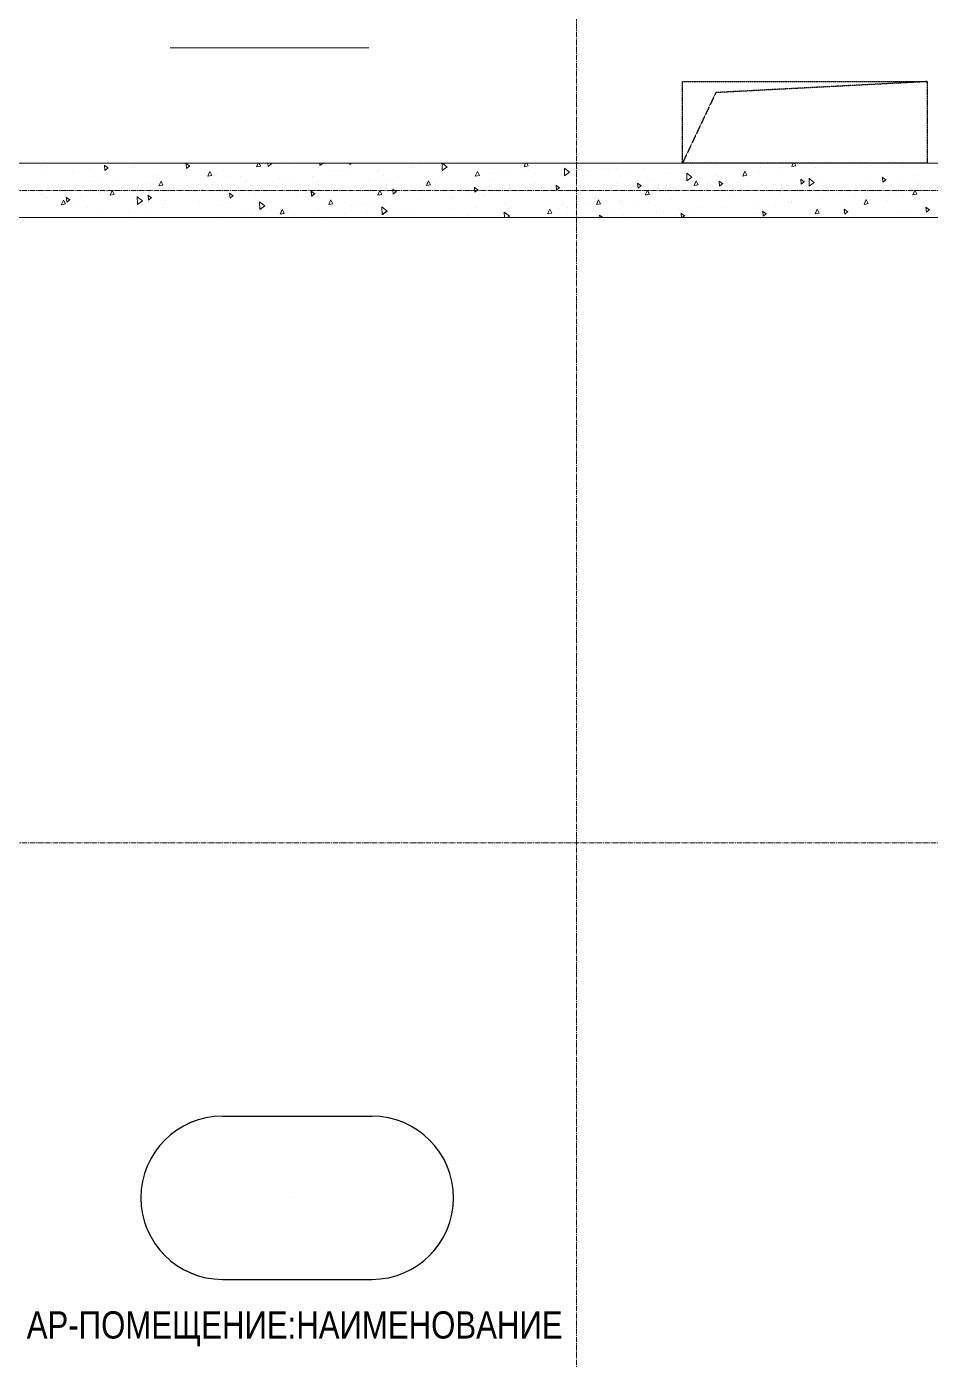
# Model space of a CAD drawing. Header units: millimetres. Extents: x 470010 to 1231400, y -134005 to 421770.
# Drawn here: x 808701 to 812025, y 154413 to 159316 of the extents above; entities that cross this region are included whole.
import ezdxf
from ezdxf.enums import TextEntityAlignment as Align

# ---------------------------------------------------------------- set-up
doc = ezdxf.new("R2010")
doc.units = ezdxf.units.MM
doc.linetypes.add('CENTER2', pattern=[28.575, 19.05, -3.175, 3.175, -3.175])
doc.linetypes.add('HIDDEN', pattern=[9.525, 6.35, -3.175])
doc.layers.get('Defpoints').update_dxf_attribs({"color": 140})
doc.layers.add('A-AREA', color=7, linetype='Continuous', lineweight=15, true_color=0x7f7f7f)
doc.layers.add('РД_Оси_100', color=7, linetype='Continuous', lineweight=0, true_color=0x525252)
doc.layers.add('АР_Стены ПЕНОблок', color=52, linetype='Continuous', lineweight=20)
doc.layers.add('АР_Штриховка', color=8, linetype='Continuous', lineweight=0)
doc.styles.add('style1', font='ARIALN.TTF')

# ---------------------------------------------------------------- blocks, each defined once
blk = doc.blocks.new('СОШ_2200_АР_ОСИ_М100_28.05.24')
at = {"layer": 'РД_Оси_100', "color": 251, "linetype": 'CENTER2', "true_color": 0x636466}
for p, q in [((4200, -6155), (4200, 139938.679)), ((29555, 36000), (-5954.958, 36000)), ((29555, 33600), (-5954.958, 33600))]:
    blk.add_line(p, q, dxfattribs=at)
blk = doc.blocks.new('A$C9108343f')
at = {"color": 18, "linetype": 'HIDDEN', "ltscale": 0.07, "true_color": 0x000000}
for p, q in [((145394.1, 259479.7), (146294.1, 259479.7)), ((145394.1, 259179.7), (145394.1, 259479.7)), ((145394.1, 259479.7), (146294.1, 259479.7)), ((145394.1, 259179.7), (145394.1, 259479.7)), ((145394.1, 259479.7), (146294.1, 259479.7)), ((145394.1, 259179.7), (145394.1, 259479.7)), ((145394.1, 259479.7), (146294.1, 259479.7)), ((145394.1, 259179.7), (145394.1, 259479.7)), ((145517, 259439.3), (145394.1, 259179.7)), ((145517, 259439.3), (145394.1, 259179.7)), ((145517, 259439.3), (145394.1, 259179.7)), ((145517, 259439.3), (145394.1, 259179.7)), ((146294.1, 259479.7), (145517, 259439.3)), ((146294.1, 259479.7), (145517, 259439.3)), ((146294.1, 259479.7), (145517, 259439.3)), ((146294.1, 259479.7), (145517, 259439.3)), ((146294.1, 259479.7), (146294.1, 259179.7)), ((146294.1, 259479.7), (146294.1, 259179.7)), ((146294.1, 259479.7), (146294.1, 259179.7)), ((146294.1, 259479.7), (146294.1, 259179.7)), ((146294.1, 259179.7), (145394.1, 259179.7)), ((146294.1, 259179.7), (145394.1, 259179.7)), ((146294.1, 259179.7), (145394.1, 259179.7)), ((146294.1, 259179.7), (145394.1, 259179.7))]:
    blk.add_line(p, q, dxfattribs=at)
at = {"color": 18, "true_color": 0x000000}
for p, q in [((143702.2, 255673.8), (144252.2, 255673.8)), ((143702.2, 255073.8), (144252.2, 255073.8))]:
    blk.add_line(p, q, dxfattribs=at)
for centre, radius, start, end in [((143702.2, 255373.8), 300, 90, 270), ((144252.2, 255373.8), 300, 270, 90), ((143602.2, 255373.8), 350, 0, 0.001)]:
    blk.add_arc(centre, radius, start, end, dxfattribs=at)
at = {"layer": 'A-AREA', "color": 18, "true_color": 0x000000}
blk.add_line((143510.3, 259604.3), (144240.3, 259604.3), dxfattribs=at)
at = {"layer": 'АР_Стены ПЕНОблок', "color": 18, "linetype": 'Continuous', "lineweight": 20, "true_color": 0x000000}
for p, q in [((148494.1, 259179.5), (140924.1, 259179.5)), ((140924.1, 258979.5), (148494.1, 258979.5))]:
    blk.add_line(p, q, dxfattribs=at)
at = {"layer": 'АР_Штриховка', "color": 18, "linetype": 'Continuous', "lineweight": 0, "true_color": 0x000000}
for p, q in [((143033.5, 259170.3), (143033.5, 259170.3)), ((143046.6, 259143.9), (143046.6, 259143.9)), ((143149.6, 259144.9), (143149.6, 259144.9)), ((143211.6, 259158.7), (143211.6, 259158.7)), ((143281.4, 259162.3), (143268.1, 259171.5)), ((143270.2, 259153.2), (143268.5, 259172.2)), ((143270.2, 259153.2), (143281.9, 259163)), ((143378.2, 259165), (143378.2, 259165)), ((143561.7, 259166.6), (143561.7, 259166.6)), ((143581.5, 259169.7), (143568.2, 259178.9)), ((143570.3, 259160.6), (143568.7, 259179.5)), ((143570.3, 259160.6), (143582, 259170.4)), ((143573.2, 259147.8), (143573.2, 259147.8)), ((143648.1, 259131.4), (143655.9, 259148.8)), ((143663.1, 259134.2), (143655.9, 259148.7)), ((143705.8, 259153.4), (143705.8, 259153.4)), ((143827.7, 259166.3), (143833.5, 259179.5)), ((143827.7, 259166.2), (143842.7, 259169.1)), ((143842.6, 259169.1), (143837.5, 259179.5)), ((143870.4, 259168), (143869.4, 259179.5)), ((143870.4, 259168), (143882.1, 259177.8)), ((143881.6, 259177.1), (143878.2, 259179.5)), ((143904.8, 259169), (143904.8, 259169)), ((143949.6, 259173.5), (143949.6, 259173.5)), ((144060.8, 259171.1), (144072.2, 259179.5)), ((144061.1, 259171), (144060.9, 259179.5)), ((144099.9, 259151.8), (144099.9, 259151.8)), ((144129.3, 259153.1), (144129.3, 259153.1)), ((144154.3, 259142.7), (144154.3, 259142.7)), ((144170.5, 259175.4), (144170.2, 259179.5)), ((144170.5, 259175.4), (144175.5, 259179.5)), ((144276, 259152.4), (144276, 259152.4)), ((144398.1, 259162.7), (144398.1, 259162.7)), ((144431.5, 259173), (144431.5, 259173)), ((144511, 259152.1), (144510.4, 259179.5)), ((144510.7, 259152.2), (144529.1, 259165.7)), ((144529.3, 259165.4), (144511.5, 259179.5)), ((144519.8, 259172.5), (144519.8, 259172.5)), ((144541.5, 259174.8), (144541.5, 259174.8)), ((144626.5, 259155.8), (144626.5, 259155.8)), ((144632.3, 259131.9), (144640, 259149.3)), ((144647.3, 259134.7), (144640, 259149.2)), ((144698.2, 259139.9), (144698.2, 259139.9)), ((144722.5, 259137.7), (144722.5, 259137.7)), ((144760.2, 259153.6), (144760.2, 259153.6)), ((144811.8, 259166.8), (144817.4, 259179.5)), ((144811.8, 259166.7), (144826.8, 259169.6)), ((144826.8, 259169.6), (144821.9, 259179.5)), ((144853.9, 259143.4), (144853.9, 259143.4)), ((144958.1, 259176.9), (144958.1, 259176.9)), ((144979.2, 259146.5), (144960.2, 259161.6)), ((144960.9, 259133.2), (144960.3, 259161.7)), ((144960.6, 259133.3), (144979, 259146.8)), ((145040.4, 259151.5), (145040.4, 259151.5)), ((145110.4, 259161.6), (145110.4, 259161.6)), ((145122.9, 259155.2), (145122.9, 259155.2)), ((145153.1, 259159.7), (145153.1, 259159.7)), ((145172.4, 259175.3), (145172.4, 259175.3)), ((145192.1, 259155.6), (145192.1, 259155.6)), ((145254.3, 259160.9), (145254.3, 259160.9)), ((145347.9, 259140.7), (145347.9, 259140.7)), ((145429.1, 259127.6), (145410.1, 259142.7)), ((145410.8, 259114.2), (145410.2, 259142.8)), ((145435.9, 259175.7), (145435.9, 259175.7)), ((145440.9, 259169), (145440.9, 259169)), ((145523.3, 259172.6), (145523.3, 259172.6)), ((145616.4, 259132.4), (145624.2, 259149.8)), ((145631.4, 259135.2), (145624.2, 259149.7)), ((145640.7, 259144.9), (145640.7, 259144.9)), ((145654.8, 259178.4), (145654.8, 259178.4)), ((145678, 259148.1), (145678, 259148.1)), ((145679.8, 259163.7), (145679.8, 259163.7)), ((145762.4, 259154.6), (145762.4, 259154.6)), ((145795.9, 259167.3), (145801.4, 259179.5)), ((145796, 259167.2), (145810.9, 259170.1)), ((145810.9, 259170.1), (145806.3, 259179.5)), ((145874.6, 259144.6), (145874.6, 259144.6)), ((145884.4, 259164.9), (145884.4, 259164.9)), ((146006.1, 259174.7), (146006.1, 259174.7)), ((146090.2, 259169.8), (146090.2, 259169.8)), ((146206.4, 259167.7), (146206.4, 259167.7)), ((143218.2, 259113.3), (143218.2, 259113.3)), ((143241.4, 259124.8), (143241.4, 259124.8)), ((143305.1, 259109.7), (143305.1, 259109.7)), ((143435.8, 259103.1), (143435.8, 259103.1)), ((143462, 259133.4), (143462, 259133.4)), ((143468.6, 259096.5), (143476.4, 259113.9)), ((143468.7, 259096.4), (143483.6, 259099.3)), ((143483.6, 259099.3), (143476.4, 259113.8)), ((143544.7, 259092.3), (143544.7, 259092.3)), ((143648.2, 259131.3), (143663.1, 259134.2)), ((143652.6, 259091), (143652.6, 259091)), ((143666.8, 259102.6), (143666.8, 259102.6)), ((143717.2, 259131.4), (143717.2, 259131.4)), ((143768, 259128.8), (143768, 259128.8)), ((143788.5, 259112.3), (143788.5, 259112.3)), ((143839.1, 259099.1), (143839.1, 259099.1)), ((143873.9, 259096.5), (143873.9, 259096.5)), ((143910.6, 259122.6), (143910.6, 259122.6)), ((143921.6, 259102.7), (143921.6, 259102.7)), ((143935.9, 259110.2), (143935.9, 259110.2)), ((143962.4, 259107), (143962.4, 259107)), ((144032.3, 259132.4), (144032.3, 259132.4)), ((144053.1, 259108.4), (144053.1, 259108.4)), ((144157.5, 259089.8), (144157.5, 259089.8)), ((144239.6, 259116.6), (144239.6, 259116.6)), ((144286.1, 259118.2), (144286.1, 259118.2)), ((144294.6, 259132.7), (144294.6, 259132.7)), ((144322, 259120.2), (144322, 259120.2)), ((144348.1, 259131.9), (144348.1, 259131.9)), ((144452.8, 259097), (144460.5, 259114.4)), ((144452.8, 259096.9), (144467.8, 259099.8)), ((144453.5, 259125.9), (144453.5, 259125.9)), ((144467.7, 259099.8), (144460.5, 259114.3)), ((144460.8, 259095.5), (144460.8, 259095.5)), ((144489.1, 259111), (144489.1, 259111)), ((144641.9, 259081.7), (144628.5, 259090.9)), ((144630.7, 259072.6), (144629, 259091.6)), ((144632.3, 259131.8), (144647.3, 259134.7)), ((144640, 259134.1), (144640, 259134.1)), ((144684.1, 259093.8), (144684.1, 259093.8)), ((144704.6, 259115.5), (144704.6, 259115.5)), ((144821.3, 259136.7), (144821.3, 259136.7)), ((144853.7, 259104.7), (144853.7, 259104.7)), ((144942, 259089), (144928.7, 259098.2)), ((144930.8, 259079.9), (144929.1, 259098.9)), ((144930.8, 259079.9), (144942.5, 259089.7)), ((144948.3, 259135.6), (144948.3, 259135.6)), ((145015.7, 259115), (145015.7, 259115)), ((145031, 259094.5), (145031, 259094.5)), ((145153.1, 259104.8), (145153.1, 259104.8)), ((145210.7, 259097.8), (145210.7, 259097.8)), ((145242.1, 259096.4), (145228.8, 259105.6)), ((145230.9, 259087.3), (145229.2, 259106.3)), ((145230.9, 259087.3), (145242.6, 259097.1)), ((145265.9, 259126.4), (145265.9, 259126.4)), ((145274.8, 259114.5), (145274.8, 259114.5)), ((145396.9, 259124.8), (145396.9, 259124.8)), ((145410.5, 259114.4), (145428.9, 259127.8)), ((145422.6, 259091.5), (145422.6, 259091.5)), ((145436.9, 259097.5), (145444.6, 259114.9)), ((145436.9, 259097.4), (145451.9, 259100.4)), ((145451.9, 259100.4), (145444.7, 259114.8)), ((145484.6, 259105.2), (145484.6, 259105.2)), ((145518.6, 259134.6), (145518.6, 259134.6)), ((145542.2, 259103.8), (145528.9, 259113)), ((145531, 259094.7), (145529.3, 259113.7)), ((145531, 259094.7), (145542.7, 259104.5)), ((145542.4, 259118.9), (145542.4, 259118.9)), ((145616.5, 259132.3), (145631.4, 259135.3)), ((145737.4, 259101.7), (145737.4, 259101.7)), ((145842.3, 259111.2), (145829, 259120.4)), ((145831.1, 259102.1), (145829.5, 259121.1)), ((145831.1, 259102.1), (145842.8, 259111.9)), ((145834.7, 259113.2), (145834.7, 259113.2)), ((145879, 259108.7), (145860, 259123.7)), ((145860.7, 259095.3), (145860.1, 259123.9)), ((145860.4, 259095.4), (145878.8, 259108.9)), ((145896.7, 259126.9), (145896.7, 259126.9)), ((145947.1, 259097.7), (145947.1, 259097.7)), ((146069, 259122.9), (146069, 259122.9)), ((146142.4, 259118.6), (146129.1, 259127.7)), ((146131.2, 259109.5), (146129.6, 259128.4)), ((146131.2, 259109.4), (146142.9, 259119.2)), ((146190.9, 259117.8), (146190.9, 259117.8)), ((146246.9, 259134.9), (146246.9, 259134.9)), ((146264, 259105.7), (146264, 259105.7)), ((143038.3, 259064.1), (143038.3, 259064.1)), ((143049.6, 259053.1), (143049.6, 259053.1)), ((143057.1, 259052.2), (143057.1, 259052.2)), ((143104.2, 259081.9), (143104.2, 259081.9)), ((143109.6, 259026.7), (143117.3, 259044.1)), ((143111.6, 259066.8), (143111.6, 259066.8)), ((143124.6, 259029.5), (143117.3, 259044)), ((143120.7, 259067.7), (143120.7, 259067.7)), ((143141.3, 259044.8), (143128, 259054)), ((143130.1, 259035.7), (143128.4, 259054.7)), ((143130.1, 259035.7), (143141.8, 259045.5)), ((143179.2, 259062.5), (143179.2, 259062.5)), ((143252.2, 259073.5), (143252.2, 259073.5)), ((143289.1, 259061.6), (143296.8, 259079)), ((143289.1, 259061.5), (143304.1, 259064.4)), ((143304.1, 259064.4), (143296.9, 259078.9)), ((143299, 259062.8), (143299, 259062.8)), ((143300.9, 259072.2), (143300.9, 259072.2)), ((143408.1, 259041.3), (143389, 259056.4)), ((143389.8, 259028), (143389.2, 259056.5)), ((143389.4, 259028.1), (143407.9, 259041.6)), ((143423, 259082.5), (143423, 259082.5)), ((143441.4, 259052.2), (143428.1, 259061.4)), ((143430.2, 259043.1), (143428.6, 259062)), ((143430.2, 259043.1), (143441.9, 259052.9)), ((143438.7, 259081.6), (143438.7, 259081.6)), ((143461.8, 259074.8), (143461.8, 259074.8)), ((143493.4, 259041.1), (143493.4, 259041.1)), ((143521.2, 259085.2), (143521.2, 259085.2)), ((143523.8, 259088.5), (143523.8, 259088.5)), ((143617.3, 259039.6), (143617.3, 259039.6)), ((143630.8, 259085.9), (143630.8, 259085.9)), ((143741.5, 259059.5), (143728.2, 259068.7)), ((143730.3, 259050.4), (143728.7, 259069.4)), ((143730.3, 259050.4), (143742, 259060.2)), ((143825.6, 259066.8), (143825.6, 259066.8)), ((143973.2, 259055.4), (143973.2, 259055.4)), ((144020, 259045.1), (144020, 259045.1)), ((144041.7, 259066.9), (144028.3, 259076.1)), ((144030.4, 259057.8), (144028.8, 259076.8)), ((144029.4, 259061.3), (144029.4, 259061.3)), ((144030.4, 259057.8), (144042.1, 259067.6)), ((144093.7, 259027.2), (144101.5, 259044.6)), ((144108.7, 259030), (144101.5, 259044.5)), ((144217, 259075.5), (144217, 259075.5)), ((144248.1, 259040.1), (144248.1, 259040.1)), ((144273.2, 259062.1), (144281, 259079.5)), ((144273.3, 259062), (144288.2, 259064.9)), ((144288.2, 259064.9), (144281, 259079.4)), ((144341.8, 259074.3), (144328.4, 259083.5)), ((144330.6, 259065.2), (144328.9, 259084.2)), ((144330.6, 259065.2), (144342.2, 259075)), ((144352.3, 259070.8), (144352.3, 259070.8)), ((144421.7, 259044.6), (144421.7, 259044.6)), ((144441.6, 259083), (144441.6, 259083)), ((144543.4, 259054.4), (144543.4, 259054.4)), ((144546.7, 259049), (144546.7, 259049)), ((144598.3, 259048.1), (144598.3, 259048.1)), ((144630.7, 259072.6), (144642.3, 259082.4)), ((144660.3, 259061.8), (144660.3, 259061.8)), ((144665.5, 259064.7), (144665.5, 259064.7)), ((144787.2, 259074.4), (144787.2, 259074.4)), ((144878.9, 259074.7), (144878.9, 259074.7)), ((144909.3, 259084.7), (144909.3, 259084.7)), ((145010.4, 259069.8), (145010.4, 259069.8)), ((145072.4, 259083.5), (145072.4, 259083.5)), ((145073.3, 259053), (145073.3, 259053)), ((145077.9, 259027.8), (145085.6, 259045.2)), ((145092.8, 259030.6), (145085.6, 259045.1)), ((145257.4, 259062.6), (145265.1, 259080.1)), ((145257.4, 259062.6), (145272.4, 259065.5)), ((145272.4, 259065.5), (145265.1, 259080)), ((145354.1, 259046.3), (145354.1, 259046.3)), ((145405.5, 259078.7), (145405.5, 259078.7)), ((145436.6, 259049.9), (145436.6, 259049.9)), ((145459.5, 259057.6), (145459.5, 259057.6)), ((145568, 259055.7), (145568, 259055.7)), ((145578.1, 259056.3), (145578.1, 259056.3)), ((145600, 259056.9), (145600, 259056.9)), ((145703.3, 259077.7), (145703.3, 259077.7)), ((145754.5, 259063.8), (145754.5, 259063.8)), ((145795, 259039.8), (145795, 259039.8)), ((145837, 259067.4), (145837, 259067.4)), ((145908, 259046.8), (145908, 259046.8)), ((145932.2, 259082.6), (145932.2, 259082.6)), ((145968.4, 259073.1), (145968.4, 259073.1)), ((145990.2, 259078), (145990.2, 259078)), ((146029.7, 259056.6), (146029.7, 259056.6)), ((146062, 259028.3), (146069.7, 259045.7)), ((146077, 259031.1), (146069.8, 259045.6)), ((146126.6, 259060.9), (146126.6, 259060.9)), ((146147, 259043), (146147, 259043)), ((146151.8, 259066.9), (146151.8, 259066.9)), ((146155, 259081.3), (146155, 259081.3)), ((146209, 259056.8), (146209, 259056.8)), ((146237.4, 259084.9), (146237.4, 259084.9)), ((146241.5, 259063.2), (146249.3, 259080.6)), ((146241.6, 259063.1), (146256.5, 259066)), ((146256.5, 259066), (146249.3, 259080.5)), ((146273.5, 259076.6), (146273.5, 259076.6)), ((143109.6, 259026.6), (143124.6, 259029.5)), ((143161.8, 259019.9), (143161.8, 259019.9)), ((143205.1, 259017.9), (143205.1, 259017.9)), ((143241.8, 258995.3), (143241.8, 258995.3)), ((143356.6, 259000.9), (143356.6, 259000.9)), ((143423.8, 258996.7), (143423.8, 258996.7)), ((143485.6, 259015.3), (143485.6, 259015.3)), ((143688.4, 259023.9), (143688.4, 259023.9)), ((143729.4, 259035.4), (143729.4, 259035.4)), ((143774, 259004.7), (143774, 259004.7)), ((143812.1, 258994.2), (143812.1, 258994.2)), ((143836, 259018.4), (143836, 259018.4)), ((143858, 259022.4), (143839, 259037.5)), ((143839.7, 259009), (143839.1, 259037.6)), ((143839.4, 259009.2), (143857.8, 259022.7)), ((143883.2, 259004.8), (143883.2, 259004.8)), ((143914.2, 258992.3), (143921.9, 259009.7)), ((143914.2, 258992.2), (143929.2, 258995.1)), ((143929.2, 258995.1), (143922, 259009.6)), ((143934.2, 259004.5), (143934.2, 259004.5)), ((144055.9, 259014.3), (144055.9, 259014.3)), ((144093.8, 259027.1), (144108.7, 259030)), ((144152.8, 258993.9), (144152.8, 258993.9)), ((144177.9, 259024.6), (144177.9, 259024.6)), ((144186.2, 259026.4), (144186.2, 259026.4)), ((144215.1, 259027.9), (144215.1, 259027.9)), ((144235.3, 258997.5), (144235.3, 258997.5)), ((144307.9, 259003.5), (144288.9, 259018.5)), ((144289.6, 258990.1), (144289, 259018.7)), ((144289.3, 258990.2), (144307.7, 259003.7)), ((144299.6, 259034.3), (144299.6, 259034.3)), ((144341.6, 258991.2), (144341.6, 258991.2)), ((144366.7, 259003.2), (144366.7, 259003.2)), ((144409.9, 259008.8), (144409.9, 259008.8)), ((144553.2, 259011.3), (144553.2, 259011.3)), ((144635.7, 259014.9), (144635.7, 259014.9)), ((144728.1, 258997.5), (144728.1, 258997.5)), ((144757.8, 258984.6), (144738.8, 258999.6)), ((144739.3, 258979.5), (144738.9, 258999.8)), ((144741.7, 259031.8), (144741.7, 259031.8)), ((144753.8, 259012.9), (144753.8, 259012.9)), ((144767.2, 259020.7), (144767.2, 259020.7)), ((144898.3, 258992.9), (144906.1, 259010.3)), ((144898.4, 258992.8), (144913.3, 258995.7)), ((144913.3, 258995.7), (144906.1, 259010.2)), ((144936.5, 259012.7), (144936.5, 259012.7)), ((144953.7, 259028.8), (144953.7, 259028.8)), ((144971.9, 259017.5), (144971.9, 259017.5)), ((144972.5, 258991.7), (144972.5, 258991.7)), ((145036.1, 259032.4), (145036.1, 259032.4)), ((145077.9, 259027.7), (145092.9, 259030.6)), ((145130.9, 258991), (145130.9, 258991)), ((145165.9, 259034.6), (145165.9, 259034.6)), ((145167.6, 259038.2), (145167.6, 259038.2)), ((145215.7, 259037.6), (145215.7, 259037.6)), ((145268.4, 259035.8), (145268.4, 259035.8)), ((145298.4, 258996.4), (145298.4, 258996.4)), ((145322.7, 258999.6), (145322.7, 258999.6)), ((145384.7, 259013.4), (145384.7, 259013.4)), ((145402.1, 258986.2), (145388.8, 258995.4)), ((145390.7, 258979.5), (145389.3, 258996.1)), ((145420.5, 259006.7), (145420.5, 259006.7)), ((145463.1, 259016.7), (145463.1, 259016.7)), ((145542.2, 259016.5), (145542.2, 259016.5)), ((145657.6, 258995), (145657.6, 258995)), ((145664.2, 259026.8), (145664.2, 259026.8)), ((145702.2, 258993.6), (145688.9, 259002.8)), ((145691, 258984.5), (145689.4, 259003.5)), ((145691, 258984.5), (145702.7, 258994.3)), ((145734.8, 259021.3), (145734.8, 259021.3)), ((145785.9, 259036.5), (145785.9, 259036.5)), ((145796.8, 259035.1), (145796.8, 259035.1)), ((145882.5, 258993.4), (145890.2, 259010.8)), ((145882.5, 258993.3), (145897.5, 258996.2)), ((145897.5, 258996.2), (145890.2, 259010.7)), ((146002.3, 259001), (145989, 259010.2)), ((145991.1, 258991.9), (145989.5, 259010.9)), ((145989.8, 259020.7), (145989.8, 259020.7)), ((145991.1, 258991.9), (146002.8, 259001.7)), ((146062, 259028.2), (146077, 259031.1)), ((146184.2, 258998.9), (146184.2, 258998.9)), ((146214.4, 258999.7), (146214.4, 258999.7)), ((146302.5, 259008.4), (146289.1, 259017.6)), ((146291.3, 258999.3), (146289.6, 259018.3)), ((146291.3, 258999.3), (146302.9, 259009.1)), ((146302.5, 259007.8), (146302.5, 259007.8)), ((143361.9, 258983), (143361.9, 258983)), ((143690.4, 258984.5), (143690.4, 258984.5)), ((143834.8, 258980), (143834.8, 258980)), ((143966.3, 258985.7), (143966.3, 258985.7)), ((144077.7, 258983.1), (144077.7, 258983.1)), ((144604.3, 258987), (144604.3, 258987)), ((144750.3, 258979.5), (144757.6, 258984.8)), ((144790.3, 258979.5), (144788.6, 258980.7)), ((144789.2, 258979.5), (144789, 258981.4)), ((145101.1, 258979.5), (145088.7, 258988.1)), ((145089.9, 258979.5), (145089.1, 258988.8)), ((145102.4, 258979.5), (145102.5, 258979.6)), ((145176.7, 258986.7), (145176.7, 258986.7)), ((145190.2, 258979.5), (145188.7, 258980.7)), ((145188.8, 258979.5), (145188.8, 258980.9)), ((145393.7, 258979.5), (145402.6, 258986.9)), ((145890.3, 258986.1), (145890.3, 258986.1)), ((145970.7, 258979.6), (145970.7, 258979.6))]:
    blk.add_line(p, q, dxfattribs=at)
at = {"layer": 'РД_Оси_100'}
blk.add_blockref('СОШ_2200_АР_ОСИ_М100_28.05.24', (140804.1, 223079.5), dxfattribs=at)
at = {"layer": 'Defpoints', "color": 18, "true_color": 0x000000, "style": 'style1'}
for p in [(143949.3, 316089.1), (143975, 281639.5), (143890.4, 273244.7), (143840, 264276.8), (143967.8, 254892.4), (12252, 104178.1), (12382.6, 96023.1)]:
    blk.add_attdef('АР-ПОМЕЩЕНИЕ:НАИМЕНОВАНИЕ', text='', height=100, dxfattribs=at).set_placement(p, align=Align.MIDDLE)
at = {"layer": 'Defpoints', "color": 18, "true_color": 0x000000, "style": 'style1', "flags": 8}
for p in [(143951.3, 279099.1), (143848.3, 269251.1), (143875.3, 260094.2), (144049.7, 250824.7), (163419.3, 238153.4), (155897.5, 237966), (183037.2, 237966), (143342.9, 237876.2)]:
    blk.add_attdef('АР-ПОМЕЩЕНИЕ:НАИМЕНОВАНИЕ', text='', height=100, dxfattribs=at).set_placement(p, align=Align.MIDDLE)

msp = doc.modelspace()

# ---------------------------------------------------------------- linework, layer by layer
at = {"color": 18, "linetype": 'HIDDEN', "ltscale": 0.07, "true_color": 0x000000}
for p, q in [((811112.706, 159113.409), (812012.706, 159113.409)), ((811112.706, 158813.409), (811112.706, 159113.409)), ((811112.706, 159113.409), (812012.706, 159113.409)), ((811112.706, 158813.409), (811112.706, 159113.409)), ((811112.706, 159113.409), (812012.706, 159113.409)), ((811112.706, 158813.409), (811112.706, 159113.409)), ((811112.706, 159113.409), (812012.706, 159113.409)), ((811112.706, 158813.409), (811112.706, 159113.409)), ((812012.706, 159113.409), (811235.625, 159073.015)), ((812012.706, 159113.409), (811235.625, 159073.015)), ((812012.706, 159113.409), (811235.625, 159073.015)), ((812012.706, 159113.409), (811235.625, 159073.015)), ((812012.706, 159113.409), (812012.706, 158813.409)), ((812012.706, 159113.409), (812012.706, 158813.409)), ((812012.706, 159113.409), (812012.706, 158813.409)), ((812012.706, 159113.409), (812012.706, 158813.409)), ((811235.625, 159073.015), (811112.706, 158813.409)), ((811235.625, 159073.015), (811112.706, 158813.409)), ((811235.625, 159073.015), (811112.706, 158813.409)), ((811235.625, 159073.015), (811112.706, 158813.409)), ((812012.706, 158813.409), (811112.706, 158813.409)), ((812012.706, 158813.409), (811112.706, 158813.409)), ((812012.706, 158813.409), (811112.706, 158813.409)), ((812012.706, 158813.409), (811112.706, 158813.409))]:
    msp.add_line(p, q, dxfattribs=at)
at = {"color": 18, "true_color": 0x000000}
for p, q in [((809420.779, 155307.529), (809970.779, 155307.529)), ((809420.779, 154707.529), (809970.779, 154707.529))]:
    msp.add_line(p, q, dxfattribs=at)
for centre, radius, start, end in [((809420.779, 155007.529), 300, 90, 270), ((809970.779, 155007.529), 300, 270, 90), ((809320.779, 155007.529), 350, 0, 0.000953)]:
    msp.add_arc(centre, radius, start, end, dxfattribs=at)
at = {"layer": 'A-AREA', "color": 18, "true_color": 0x000000}
msp.add_line((809228.877, 159238.068), (809958.877, 159238.068), dxfattribs=at)
at = {"layer": 'АР_Стены ПЕНОблок', "color": 18, "linetype": 'Continuous', "lineweight": 20, "true_color": 0x000000}
for p, q in [((814212.706, 158813.251), (806642.706, 158813.251)), ((806642.706, 158613.251), (814212.706, 158613.251))]:
    msp.add_line(p, q, dxfattribs=at)
at = {"layer": 'АР_Штриховка', "color": 18, "linetype": 'Continuous', "lineweight": 0, "true_color": 0x000000}
for p, q in [((809000.021, 158796.106), (808986.686, 158805.287)), ((808988.809, 158787.001), (808987.149, 158805.979)), ((808988.816, 158786.993), (809000.491, 158796.789)), ((809300.133, 158803.482), (809286.799, 158812.663)), ((809288.922, 158794.378), (809287.271, 158813.251)), ((809288.929, 158794.37), (809300.604, 158804.166)), ((809546.27, 158800.022), (809552.159, 158813.251)), ((809546.304, 158799.929), (809561.264, 158802.837)), ((809561.252, 158802.832), (809556.068, 158813.251)), ((809589.036, 158801.754), (809588.03, 158813.251)), ((809589.042, 158801.746), (809600.717, 158811.542)), ((809600.246, 158810.857), (809596.77, 158813.251)), ((809779.378, 158804.867), (809790.839, 158813.251)), ((809779.684, 158804.758), (809779.508, 158813.251)), ((809889.149, 158809.131), (809888.788, 158813.251)), ((809889.156, 158809.123), (809894.075, 158813.251)), ((810229.591, 158785.838), (810229.024, 158813.251)), ((810229.284, 158785.948), (810247.735, 158799.444)), ((810247.924, 158799.185), (810230.156, 158813.251)), ((810530.409, 158800.556), (810536.061, 158813.251)), ((810530.444, 158800.464), (810545.404, 158803.371)), ((810545.391, 158803.366), (810540.474, 158813.251)), ((810697.831, 158780.265), (810678.79, 158795.338)), ((810679.498, 158766.918), (810678.908, 158795.487)), ((811514.549, 158801.091), (811519.963, 158813.251)), ((811514.584, 158800.998), (811529.544, 158803.906)), ((811529.531, 158803.901), (811524.879, 158813.251)), ((809187.23, 158730.231), (809194.978, 158747.634)), ((809202.212, 158733.042), (809195, 158747.537)), ((809366.75, 158765.127), (809374.498, 158782.53)), ((809366.784, 158765.034), (809381.744, 158767.942)), ((809381.732, 158767.937), (809374.52, 158782.432)), ((810171.369, 158730.766), (810179.118, 158748.169)), ((810186.351, 158733.576), (810179.14, 158748.071)), ((810350.889, 158765.661), (810358.638, 158783.064)), ((810350.924, 158765.568), (810365.884, 158768.476)), ((810365.871, 158768.471), (810358.66, 158782.966)), ((810679.191, 158767.028), (810697.642, 158780.524)), ((810960.714, 158730.183), (810947.379, 158739.365)), ((810949.506, 158721.084), (810947.846, 158740.062)), ((811147.738, 158761.345), (811128.697, 158776.418)), ((811129.405, 158747.998), (811128.815, 158776.567)), ((811129.097, 158748.108), (811147.548, 158761.604)), ((811155.509, 158731.3), (811163.258, 158748.703)), ((811170.491, 158734.111), (811163.28, 158748.606)), ((811260.826, 158737.559), (811247.491, 158746.74)), ((811249.62, 158728.461), (811247.959, 158747.438)), ((811249.626, 158728.453), (811261.301, 158738.249)), ((811335.029, 158766.195), (811342.778, 158783.598)), ((811335.064, 158766.103), (811350.024, 158769.011)), ((811350.011, 158769.006), (811342.799, 158783.501)), ((811560.939, 158744.935), (811547.604, 158754.116)), ((811549.733, 158735.838), (811548.072, 158754.815)), ((811549.74, 158735.829), (811561.414, 158745.625)), ((811597.645, 158742.425), (811578.604, 158757.497)), ((811579.312, 158729.078), (811578.722, 158757.647)), ((811579.004, 158729.189), (811597.455, 158742.685)), ((811861.051, 158752.31), (811847.716, 158761.492)), ((811849.846, 158743.214), (811848.185, 158762.192)), ((811849.853, 158743.206), (811861.527, 158753.002)), ((809007.71, 158695.336), (809015.458, 158712.739)), ((809007.744, 158695.244), (809022.704, 158698.151)), ((809022.692, 158698.146), (809015.48, 158712.642)), ((809126.7, 158675.073), (809107.659, 158690.145)), ((809108.367, 158661.724), (809107.776, 158690.293)), ((809160.039, 158685.929), (809146.704, 158695.11)), ((809148.828, 158676.824), (809147.167, 158695.802)), ((809187.264, 158730.139), (809202.224, 158733.047)), ((809460.151, 158693.305), (809446.817, 158702.486)), ((809448.941, 158684.201), (809447.281, 158703.179)), ((809448.948, 158684.193), (809460.622, 158693.989)), ((809760.264, 158700.68), (809746.929, 158709.862)), ((809749.054, 158691.578), (809747.394, 158710.555)), ((809749.061, 158691.569), (809760.735, 158701.366)), ((809991.849, 158695.871), (809999.598, 158713.274)), ((809991.884, 158695.778), (810006.844, 158698.686)), ((810006.831, 158698.681), (809999.62, 158713.176)), ((810060.376, 158708.056), (810047.042, 158717.237)), ((810049.167, 158698.954), (810047.507, 158717.932)), ((810049.174, 158698.946), (810060.849, 158708.742)), ((810171.404, 158730.673), (810186.364, 158733.581)), ((810360.489, 158715.432), (810347.154, 158724.613)), ((810349.28, 158706.331), (810347.62, 158725.308)), ((810349.287, 158706.323), (810360.962, 158716.119)), ((810660.601, 158722.807), (810647.267, 158731.989)), ((810649.393, 158713.708), (810647.733, 158732.685)), ((810649.4, 158713.699), (810661.075, 158723.495)), ((810949.513, 158721.076), (810961.188, 158730.872)), ((810975.989, 158696.405), (810983.738, 158713.808)), ((810976.024, 158696.313), (810990.984, 158699.221)), ((810990.971, 158699.215), (810983.76, 158713.711)), ((811155.544, 158731.208), (811170.504, 158734.116)), ((811960.129, 158696.94), (811967.878, 158714.343)), ((811960.164, 158696.847), (811975.124, 158699.755)), ((811975.111, 158699.75), (811967.899, 158714.245)), ((808828.19, 158660.441), (808835.938, 158677.844)), ((808828.224, 158660.348), (808843.184, 158663.256)), ((808843.172, 158663.251), (808835.96, 158677.746)), ((808859.927, 158678.553), (808846.592, 158687.735)), ((808848.715, 158669.448), (808847.054, 158688.425)), ((808848.722, 158669.44), (808860.396, 158679.236)), ((809108.062, 158661.834), (809126.512, 158675.33)), ((809148.835, 158676.816), (809160.509, 158686.612)), ((809576.607, 158656.152), (809557.566, 158671.225)), ((809558.274, 158642.804), (809557.683, 158671.373)), ((809557.968, 158642.914), (809576.419, 158656.41)), ((809632.81, 158626.08), (809640.558, 158643.483)), ((809647.792, 158628.891), (809640.58, 158643.386)), ((809812.329, 158660.976), (809820.078, 158678.379)), ((809812.364, 158660.883), (809827.324, 158663.791)), ((809827.312, 158663.786), (809820.1, 158678.281)), ((810026.514, 158637.232), (810007.473, 158652.305)), ((810008.181, 158623.884), (810007.59, 158652.453)), ((810616.949, 158626.615), (810624.698, 158644.018)), ((810631.931, 158629.425), (810624.72, 158643.92)), ((810796.469, 158661.51), (810804.218, 158678.913)), ((810796.504, 158661.418), (810811.464, 158664.325)), ((810811.451, 158664.32), (810804.24, 158678.815)), ((811601.089, 158627.149), (811608.838, 158644.552)), ((811616.071, 158629.96), (811608.859, 158644.455)), ((811720.957, 158634.757), (811707.622, 158643.939)), ((811709.751, 158625.661), (811708.091, 158644.638)), ((811780.609, 158662.044), (811788.358, 158679.447)), ((811780.644, 158661.952), (811795.604, 158664.86)), ((811795.591, 158664.855), (811788.379, 158679.35)), ((812021.069, 158642.133), (812007.735, 158651.314)), ((812009.864, 158633.038), (812008.204, 158652.015)), ((812009.871, 158633.029), (812021.546, 158642.825)), ((809632.844, 158625.988), (809647.804, 158628.896)), ((810007.874, 158623.994), (810026.325, 158637.49)), ((810476.421, 158618.312), (810457.38, 158633.385)), ((810457.917, 158613.251), (810457.497, 158633.533)), ((810468.959, 158613.251), (810476.232, 158618.571)), ((810508.894, 158613.251), (810507.172, 158614.436)), ((810507.803, 158613.251), (810507.638, 158615.132)), ((810616.984, 158626.522), (810631.944, 158629.43)), ((810819.718, 158613.251), (810807.285, 158621.812)), ((810808.561, 158613.251), (810807.751, 158622.508)), ((810821.012, 158613.251), (810821.093, 158613.319)), ((810908.82, 158613.251), (810907.287, 158614.464)), ((810907.433, 158613.251), (810907.404, 158614.613)), ((811120.732, 158620.006), (811107.397, 158629.187)), ((811109.32, 158613.251), (811107.865, 158629.885)), ((811112.334, 158613.251), (811121.206, 158620.695)), ((811420.844, 158627.382), (811407.51, 158636.563)), ((811409.638, 158618.284), (811407.978, 158637.262)), ((811409.645, 158618.276), (811421.319, 158628.072)), ((811601.124, 158627.057), (811616.084, 158629.965)), ((811709.758, 158625.653), (811721.433, 158635.449))]:
    msp.add_line(p, q, dxfattribs=at)

# ---------------------------------------------------------------- block references
msp.add_blockref('A$C9108343f', (665718.612, -100366.242))
at = {"layer": 'РД_Оси_100'}
msp.add_blockref('СОШ_2200_АР_ОСИ_М100_28.05.24', (806522.706, 122713.251), dxfattribs=at)

# ---------------------------------------------------------------- texts
at = {"layer": 'Defpoints', "color": 18, "true_color": 0x000000, "style": 'style1'}
msp.add_attdef('АР-ПОМЕЩЕНИЕ:НАИМЕНОВАНИЕ', text='--', height=100, dxfattribs=at).set_placement((809686.363, 154526.136), align=Align.MIDDLE)

doc.saveas('drawing.dxf')
